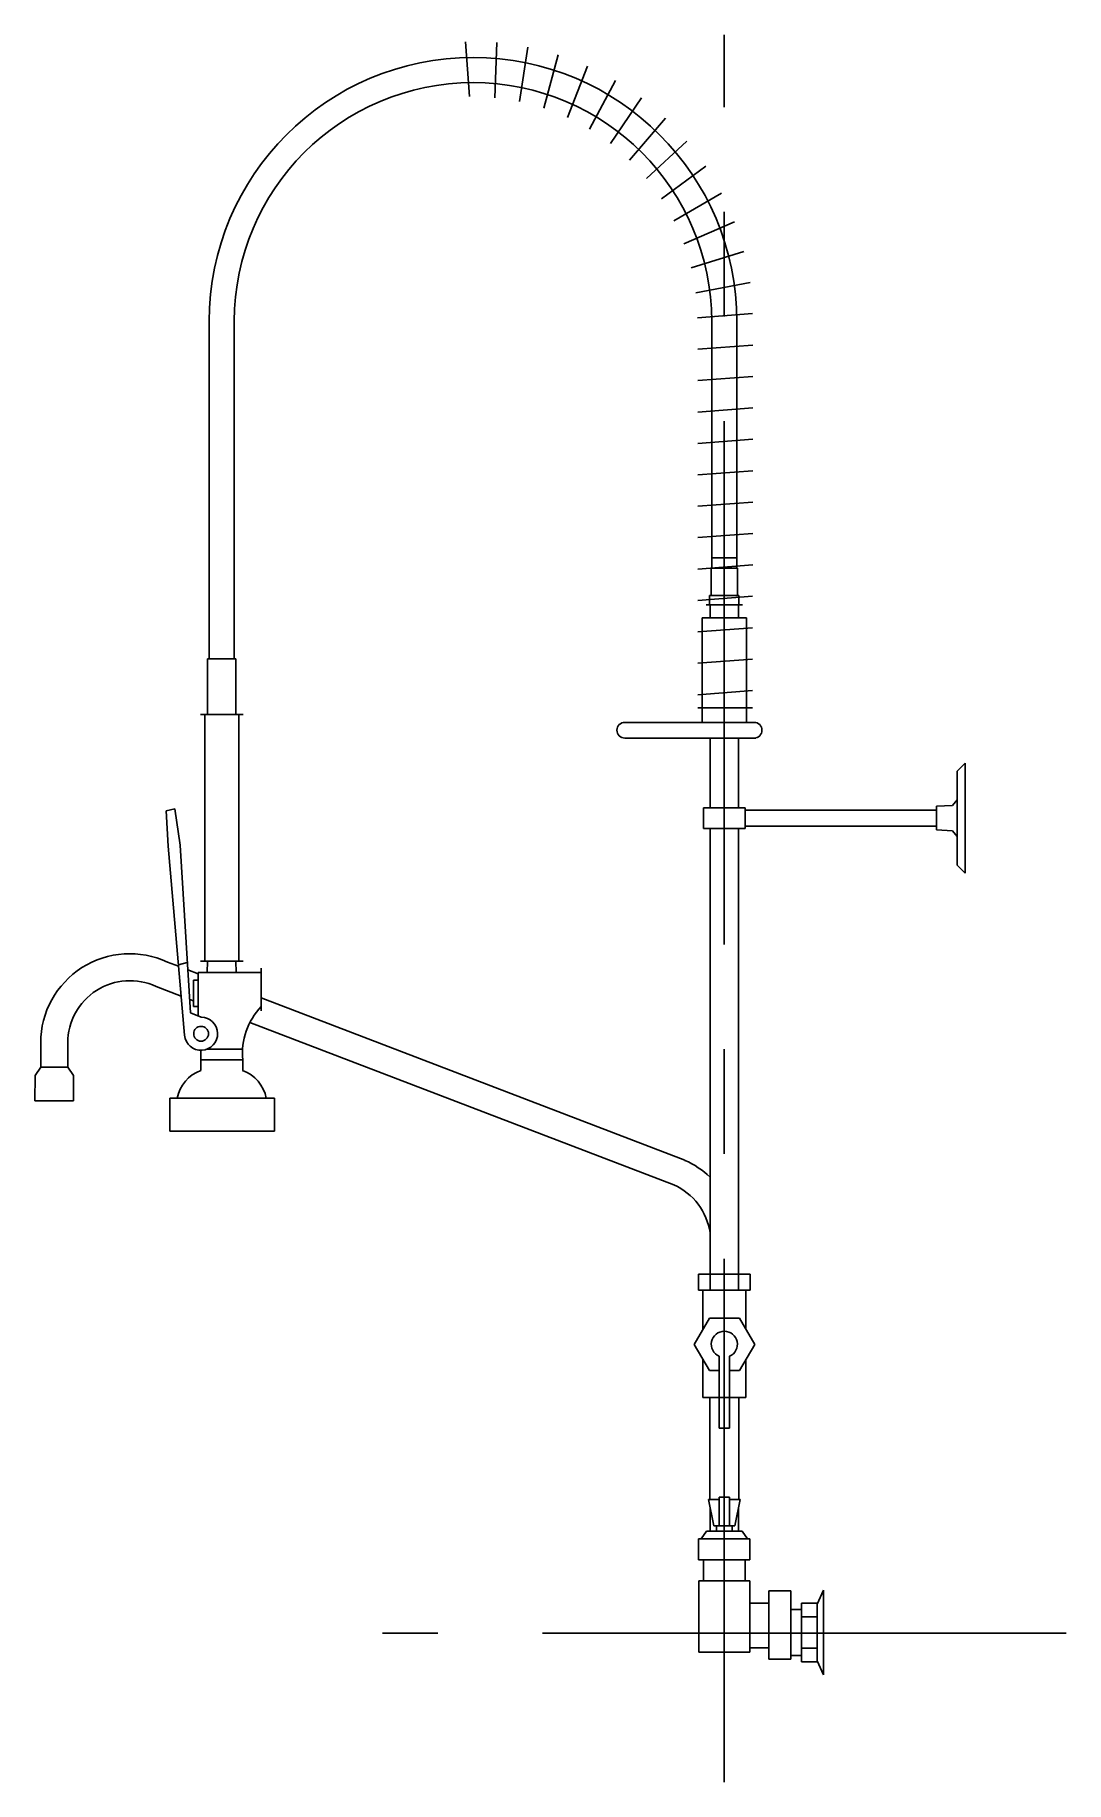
# Model space of a CAD drawing. Extents: x -18.8 to 5.8, y -3.6 to 38.2.
import ezdxf

# ---------------------------------------------------------------- set-up
doc = ezdxf.new("R2010")
doc.units = 0
doc.header["$LTSCALE"] = 10
doc.header["$MEASUREMENT"] = 0
doc.linetypes.add('CENTER', pattern=[2, 1.25, -0.25, 0.25, -0.25])
doc.layers.add('250', color=2, linetype='CONTINUOUS')
doc.layers.add('255', color=1, linetype='CENTER')

msp = doc.modelspace()

# ---------------------------------------------------------------- linework, layer by layer
at = {"layer": '250'}
for p, q in [((-8.549, 37.994), (-8.449, 36.682)), ((-7.801, 37.972), (-7.848, 36.657)), ((-7.059, 37.867), (-7.254, 36.565)), ((-6.334, 37.679), (-6.673, 36.407)), ((-5.634, 37.412), (-6.114, 36.186)), ((-4.969, 37.067), (-5.583, 35.903)), ((-4.347, 36.651), (-5.087, 35.562)), ((-3.775, 36.167), (-4.632, 35.168)), ((-3.261, 35.622), (-4.225, 34.726)), ((-2.811, 35.023), (-3.869, 34.24)), ((-2.431, 34.378), (-3.57, 33.718)), ((-2.126, 33.694), (-3.332, 33.166)), ((-1.899, 32.98), (-3.156, 32.59)), ((-1.753, 32.245), (-3.046, 31.999)), ((-14.668, 23.252), (-14.668, 31.317)), ((-14.068, 23.252), (-14.068, 31.317)), ((-1.691, 31.499), (-3.004, 31.399)), ((-2.668, 25.417), (-2.668, 31.317)), ((-2.068, 25.417), (-2.068, 31.317)), ((-1.689, 30.749), (-3.002, 30.649)), ((-1.69, 29.999), (-3.002, 29.899)), ((-1.69, 29.249), (-3.002, 29.149)), ((-1.69, 28.499), (-3.002, 28.399)), ((-1.69, 27.749), (-3.002, 27.649)), ((-1.69, 26.999), (-3.002, 26.899)), ((-1.69, 26.249), (-3.003, 26.149)), ((-1.69, 25.499), (-3.003, 25.399)), ((-2.668, 25.667), (-2.068, 25.667)), ((-2.053, 25.417), (-2.683, 25.417)), ((-2.683, 24.767), (-2.683, 25.417)), ((-2.053, 24.767), (-2.053, 25.417)), ((-1.691, 24.749), (-3.003, 24.649)), ((-2.718, 24.767), (-2.018, 24.767)), ((-2.718, 24.542), (-2.718, 24.767)), ((-2.018, 24.542), (-2.018, 24.767)), ((-1.838, 24.237), (-2.898, 24.237)), ((-2.898, 21.737), (-2.898, 24.237)), ((-2.801, 24.542), (-1.935, 24.542)), ((-2.705, 24.542), (-2.705, 24.237)), ((-2.03, 24.542), (-2.03, 24.237)), ((-1.838, 21.737), (-1.838, 24.237)), ((-1.691, 23.999), (-3.003, 23.899)), ((-14.705, 23.252), (-14.705, 21.925)), ((-14.03, 23.252), (-14.705, 23.252)), ((-14.03, 23.252), (-14.03, 21.925)), ((-1.691, 23.249), (-3.003, 23.149)), ((-1.691, 22.499), (-3.003, 22.399)), ((-14.876, 21.925), (-13.86, 21.925)), ((-14.774, 21.925), (-14.774, 16.037)), ((-13.962, 21.925), (-13.962, 16.037)), ((-2.898, 21.737), (-4.743, 21.737)), ((-3.003, 22.088), (-1.691, 22.088)), ((-2.907, 21.737), (-1.656, 21.737)), ((-2.898, 21.362), (-4.743, 21.362)), ((-1.611, 21.362), (-3.124, 21.362)), ((-2.705, 21.362), (-2.705, 19.7)), ((-2.03, 21.362), (-2.03, 19.7)), ((3.382, 20.764), (3.194, 20.576)), ((3.194, 18.326), (3.194, 20.576)), ((3.382, 18.139), (3.382, 20.764)), ((3.382, 20.076), (3.382, 20.076)), ((-15.486, 19.676), (-15.694, 19.622)), ((-15.694, 19.622), (-15.65, 18.778)), ((-15.361, 18.801), (-15.486, 19.676)), ((-1.868, 19.7), (-2.868, 19.7)), ((-2.868, 19.7), (-2.868, 19.2)), ((-1.868, 19.7), (-1.868, 19.2)), ((-1.868, 19.641), (2.702, 19.641)), ((3.08, 19.752), (2.702, 19.733)), ((2.702, 19.17), (2.702, 19.733)), ((3.194, 19.888), (3.08, 19.752)), ((-2.868, 19.2), (-1.868, 19.2)), ((-2.705, 19.2), (-2.705, 8.175)), ((-2.03, 19.2), (-2.03, 8.175)), ((-1.868, 19.261), (2.702, 19.261)), ((-15.65, 18.778), (-15.255, 14.267)), ((-15.111, 14.801), (-15.361, 18.801)), ((3.08, 19.15), (2.702, 19.17)), ((3.08, 19.15), (3.194, 19.014)), ((3.194, 18.326), (3.382, 18.139)), ((3.382, 18.139), (3.382, 18.139)), ((-15.663, 16.013), (-15.399, 15.912)), ((-15.194, 16), (-15.402, 15.945)), ((-14.876, 16.037), (-13.86, 16.037)), ((-14.713, 15.762), (-14.704, 16.037)), ((-14.023, 15.762), (-14.032, 16.037)), ((-13.426, 14.848), (-13.426, 15.864)), ((-15.175, 15.827), (-14.934, 15.734)), ((-14.934, 15.579), (-15.045, 15.579)), ((-15.045, 15.579), (-15.045, 14.949)), ((-14.934, 15.762), (-13.426, 15.762)), ((-14.934, 14.727), (-14.934, 15.762)), ((-15.935, 15.429), (-15.337, 15.199)), ((-15.131, 15.121), (-15.045, 15.088)), ((-13.426, 15.156), (-3.307, 11.278)), ((-14.861, 14.696), (-15.111, 14.801)), ((-14.934, 14.949), (-15.045, 14.949)), ((-13.694, 14.57), (-3.574, 10.691)), ((-18.69, 13.504), (-18.69, 14.085)), ((-18.045, 13.504), (-18.045, 14.085)), ((-14.868, 13.424), (-14.868, 13.906)), ((-13.868, 13.931), (-14.722, 13.931)), ((-18.69, 13.504), (-18.826, 13.306)), ((-18.046, 13.504), (-18.69, 13.504)), ((-18.045, 13.504), (-18.69, 13.504)), ((-17.91, 13.306), (-18.046, 13.504)), ((-13.868, 13.681), (-14.868, 13.681)), ((-13.868, 13.424), (-13.868, 13.681)), ((-18.826, 13.306), (-18.828, 12.695)), ((-17.908, 12.695), (-17.908, 13.306)), ((-18.828, 12.695), (-17.908, 12.695)), ((-15.611, 11.978), (-15.611, 12.759)), ((-15.611, 12.759), (-13.111, 12.759)), ((-13.111, 11.978), (-13.111, 12.759)), ((-15.611, 11.978), (-13.111, 11.978)), ((-1.753, 8.561), (-2.983, 8.561)), ((-2.983, 8.561), (-2.983, 8.175)), ((-1.753, 8.175), (-1.753, 8.561)), ((-1.753, 8.175), (-2.983, 8.175)), ((-2.884, 8.175), (-1.852, 8.175)), ((-2.884, 7.228), (-2.884, 8.175)), ((-1.852, 7.249), (-1.852, 8.175)), ((-2.723, 7.507), (-3.084, 6.882)), ((-2.001, 7.507), (-2.723, 7.507)), ((-1.64, 6.882), (-2.001, 7.507)), ((-3.084, 6.882), (-2.723, 6.257)), ((-2.001, 6.257), (-1.64, 6.882)), ((-2.884, 5.611), (-2.884, 6.536)), ((-2.491, 4.884), (-2.491, 6.598)), ((-2.241, 4.884), (-2.241, 6.598)), ((-1.852, 5.611), (-1.852, 6.516)), ((-2.723, 6.257), (-2.491, 6.257)), ((-2.241, 6.257), (-2.001, 6.257)), ((-2.884, 5.611), (-1.852, 5.611)), ((-2.712, 5.611), (-2.712, 3.174)), ((-2.024, 3.174), (-2.024, 5.611)), ((-2.241, 4.884), (-2.491, 4.884)), ((-2.493, 3.174), (-2.743, 3.174)), ((-2.743, 3.174), (-2.618, 2.549)), ((-2.705, 2.986), (-2.705, 2.424)), ((-2.493, 3.236), (-2.493, 2.549)), ((-2.493, 3.236), (-2.243, 3.236)), ((-2.243, 3.236), (-2.243, 2.549)), ((-1.993, 3.174), (-2.243, 3.174)), ((-2.118, 2.549), (-1.993, 3.174)), ((-2.03, 2.986), (-2.03, 2.424)), ((-2.618, 2.549), (-2.118, 2.549)), ((-2.555, 2.424), (-2.555, 2.549)), ((-2.18, 2.424), (-2.18, 2.549)), ((-2.981, 2.236), (-1.755, 2.236)), ((-2.981, 2.236), (-2.981, 1.736)), ((-2.919, 2.236), (-2.794, 2.424)), ((-2.794, 2.424), (-1.942, 2.424)), ((-1.817, 2.236), (-1.942, 2.424)), ((-1.755, 2.236), (-1.755, 1.736)), ((-2.981, 1.736), (-1.755, 1.736)), ((-2.868, 1.736), (-2.868, 1.236)), ((-1.868, 1.736), (-1.868, 1.236)), ((-2.979, 1.236), (-1.757, 1.236)), ((-2.979, 1.236), (-2.979, -0.469)), ((-1.757, 1.236), (-1.757, -0.469)), ((-1.304, -0.639), (-1.304, 0.993)), ((-0.779, 0.993), (-1.304, 0.993)), ((-0.779, 0.993), (-0.779, -0.639)), ((0, 1.014), (-0.148, 0.679)), ((0, -1.014), (0, 1.014)), ((-1.304, 0.702), (-1.757, 0.702)), ((-0.779, 0.551), (-0.524, 0.551)), ((-0.524, 0.7), (-0.524, -0.7)), ((-0.524, 0.7), (-0.148, 0.7)), ((-0.148, 0.7), (-0.148, -0.7)), ((-0.524, 0.373), (-0.148, 0.373)), ((-1.304, -0.364), (-1.757, -0.364)), ((-0.524, -0.373), (-0.148, -0.373)), ((-2.979, -0.469), (-1.757, -0.469)), ((-0.779, -0.639), (-1.304, -0.639)), ((-0.779, -0.551), (-0.524, -0.551)), ((-0.524, -0.7), (-0.148, -0.7)), ((0, -1.014), (-0.148, -0.679))]:
    msp.add_line(p, q, dxfattribs=at)
msp.add_circle((-14.861, 14.301), 0.177, dxfattribs=at)
for centre, radius, start, end in [((-8.368, 31.317), 6.3, 0, 180), ((-8.368, 31.317), 5.7, 0, 180), ((-4.743, 21.55), 0.188, 90, 270), ((-1.656, 21.55), 0.188, 270, 90), ((-16.562, 14.085), 2.128, 65, 180), ((-16.562, 14.085), 1.483, 65, 180), ((-14.861, 14.301), 0.395, 184.9993, 90), ((-12.228, 13.821), 1.646, 136.7188, 184.8922), ((-14.559, 12.593), 0.887, 110.3706, 169.2184), ((-14.177, 12.593), 0.887, 10.7816, 69.6294), ((-4.174, 9.334), 2.128, 46.3782, 65.9688), ((-4.174, 9.334), 1.483, 8.1709, 66.1605), ((-2.366, 6.884), 0.312, 293.5782, 246.4218)]:
    msp.add_arc(centre, radius, start, end, dxfattribs=at)
at = {"layer": '255'}
for p, q in [((-2.368, -3.571), (-2.368, 38.155)), ((5.792, -0.014), (-10.528, -0.014))]:
    msp.add_line(p, q, dxfattribs=at)

doc.saveas('drawing.dxf')
